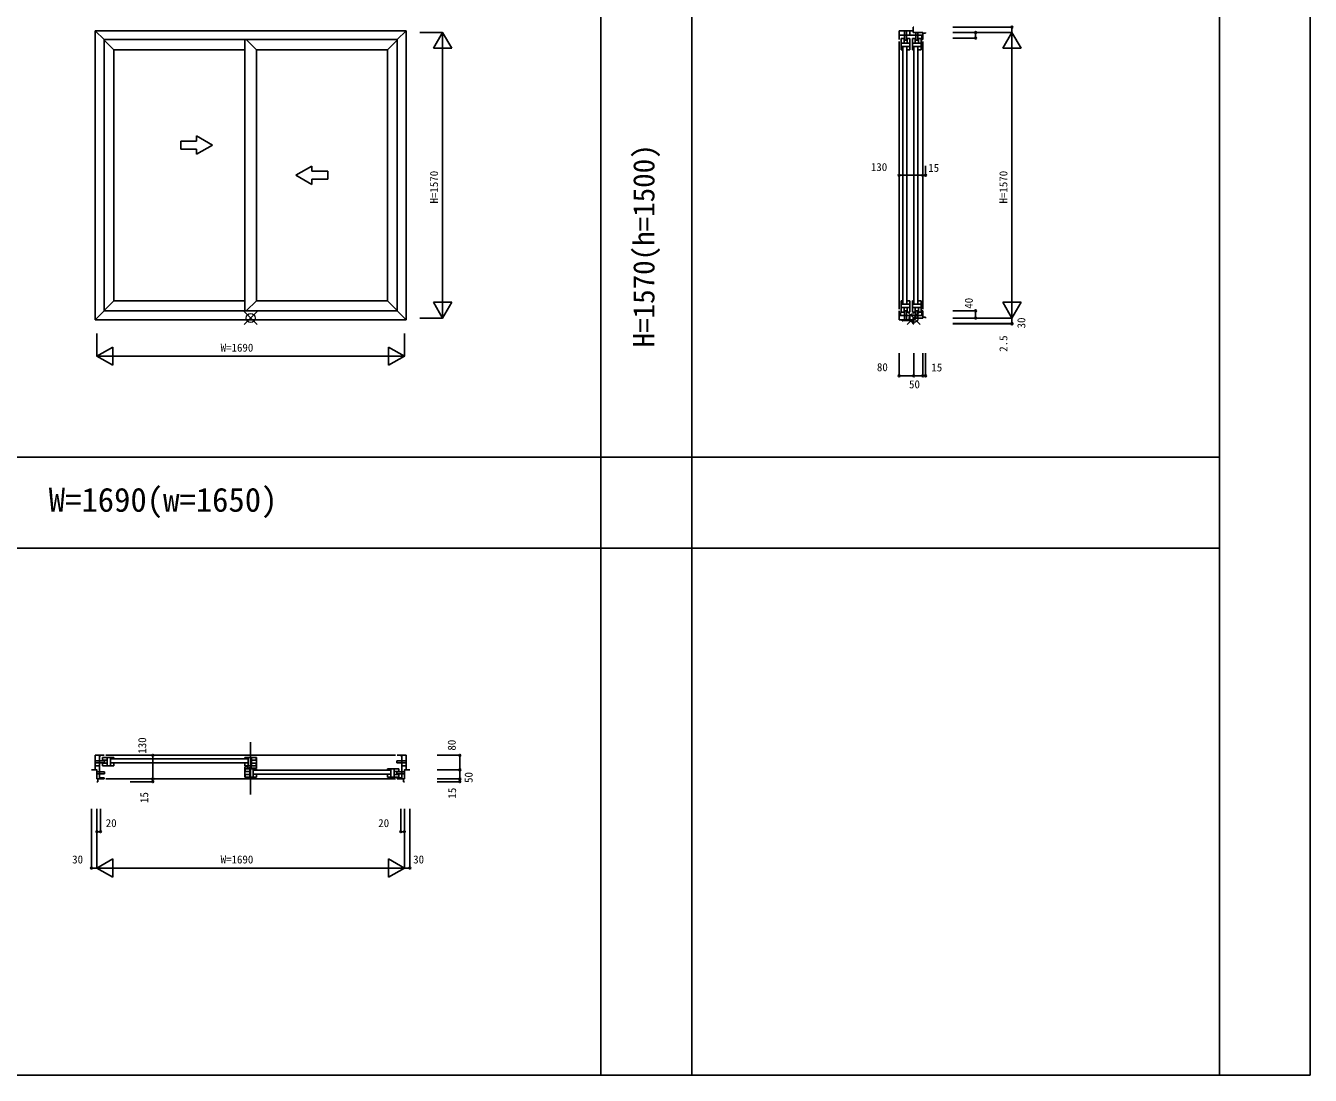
# Model space of a CAD drawing. Units: millimetres, scale not verified. Extents: x -13750 to 13750, y -10000 to 10000.
# Drawn here: x 6688 to 13750, y -10000 to -4227 of the extents above; entities that cross this region are included whole.
import ezdxf
from ezdxf.enums import TextEntityAlignment as Align

# ---------------------------------------------------------------- set-up
doc = ezdxf.new("R2010")
doc.units = ezdxf.units.MM
doc.header["$LTSCALE"] = 50
for name, color, linetype in [('0-0_0', 7, 'Continuous'), ('0-1_YKK_A1', 4, 'Continuous'), ('0-2_YKK_B1', 4, 'Continuous'), ('0-3_YKK_C1', 4, 'Continuous'), ('0-4_YKK_F1', 7, 'Continuous'), ('0-6_YKK_N1', 2, 'Continuous')]:
    doc.layers.add(name, color=color, linetype=linetype)
doc.layers.add('0-5_YKK_IN', color=1, linetype='Continuous', lineweight=18)
doc.styles.add('ＭＳ ゴシック', font='')
doc.styles.get('ＭＳ ゴシック').set_extended_font_data('MS Gothic')

msp = doc.modelspace()

# ---------------------------------------------------------------- linework, layer by layer
at = {"layer": '0-1_YKK_A1'}
for p, q in [((7070, -4255), (8780, -4255)), ((7070, -4255), (7070, -5845)), ((7070, -4255), (7119, -4304)), ((7119, -4304), (8731, -4304)), ((7119, -4304), (7119, -5796)), ((7119, -4306), (7173, -4360)), ((7893, -4304), (7893, -5796)), ((7957, -4360), (7901, -4304)), ((8731, -4306), (8677, -4360)), ((8780, -4255), (8731, -4304)), ((8731, -4304), (8731, -5796)), ((8780, -4255), (8780, -5845)), ((7173, -4360), (7893, -4360)), ((7173, -4360), (7173, -5740)), ((7957, -4360), (8677, -4360)), ((7957, -4360), (7957, -5740)), ((8677, -4360), (8677, -5740)), ((7540.45, -4861.9), (7540.45, -4905.7)), ((7628.05, -4861.9), (7540.45, -4861.9)), ((7715.65, -4883.8), (7628.05, -4833.22)), ((7628.05, -4861.9), (7628.05, -4833.22)), ((7540.45, -4905.7), (7628.05, -4905.7)), ((7715.65, -4883.8), (7628.05, -4934.38)), ((7628.05, -4934.38), (7628.05, -4905.7)), ((8173.25, -5050), (8260.85, -4999.42)), ((8260.85, -5028.1), (8260.85, -4999.42)), ((8173.25, -5050), (8260.85, -5100.58)), ((8260.85, -5028.1), (8348.45, -5028.1)), ((8348.45, -5071.9), (8260.85, -5071.9)), ((8260.85, -5100.58), (8260.85, -5071.9)), ((8348.45, -5028.1), (8348.45, -5071.9)), ((7119, -5794), (7173, -5740)), ((7173, -5740), (7893, -5740)), ((7901, -5796), (7957, -5740)), ((7957, -5740), (8677, -5740)), ((8731, -5794), (8677, -5740)), ((7070, -5845), (7119, -5796)), ((7070, -5845), (8780, -5845)), ((7119, -5796), (8731, -5796)), ((8780, -5845), (8731, -5796))]:
    msp.add_line(p, q, dxfattribs=at)
at = {"layer": '0-2_YKK_B1'}
for p, q in [((7925, -8456.2), (7925, -8167.7)), ((7119, -8240), (7070, -8240)), ((7070, -8320), (7070, -8240)), ((7094, -8370), (7094, -8240)), ((7096.5, -8247.3), (7094, -8247.3)), ((7096.5, -8247.3), (7103.8, -8240)), ((7111, -8251.7), (7111, -8266.7)), ((7173, -8251.7), (7111, -8251.7)), ((7129, -8240), (8721, -8240)), ((7136, -8251.7), (7136, -8298.7)), ((7155, -8251.7), (7155, -8298.7)), ((7907, -8259.2), (7159, -8259.2)), ((7173, -8251.7), (7173, -8259.2)), ((7893, -8259.2), (7893, -8251.7)), ((7955, -8251.7), (7893, -8251.7)), ((7911, -8251.7), (7911, -8298.7)), ((7930, -8298.7), (7930, -8251.7)), ((7955, -8251.7), (7955, -8266.7)), ((7955, -8252.2), (7957, -8252.2)), ((7957, -8252.2), (7957, -8310.2)), ((8731, -8240), (8780, -8240)), ((8753.5, -8247.3), (8746.2, -8240)), ((8753.5, -8247.3), (8756, -8247.3)), ((8756, -8370), (8756, -8240)), ((8780, -8320), (8780, -8240)), ((7094, -8269.7), (7070, -8269.7)), ((7070, -8280.7), (7094, -8280.7)), ((7070, -8298), (7094, -8298)), ((7094, -8331.7), (7080, -8331.7)), ((7121, -8269.7), (7094, -8269.7)), ((7121, -8280.7), (7094, -8280.7)), ((7121, -8331.7), (7094, -8331.7)), ((7136, -8266.7), (7111, -8266.7)), ((7136, -8283.7), (7111, -8283.7)), ((7111, -8283.7), (7111, -8298.7)), ((7155, -8298.7), (7111, -8298.7)), ((7121, -8280.7), (7121, -8269.7)), ((7121, -8342.7), (7121, -8331.7)), ((7173, -8298.2), (7155, -8298.2)), ((7907, -8281.2), (7159, -8281.2)), ((7173, -8279.4), (7173, -8298.2)), ((7893, -8279.4), (7893, -8298.2)), ((7893, -8298.2), (7911, -8298.2)), ((7909.6, -8303.7), (7893, -8303.7)), ((7893, -8303.7), (7893, -8360.2)), ((7895, -8313.7), (7957, -8313.7)), ((7895, -8313.7), (7895, -8328.7)), ((7895, -8328.7), (7920, -8328.7)), ((7909.6, -8303.7), (7909.6, -8311.2)), ((7919.6, -8311.2), (7909.6, -8311.2)), ((7911, -8298.7), (7955, -8298.7)), ((7931.6, -8305.2), (7919.6, -8305.2)), ((7919.6, -8305.2), (7919.6, -8311.2)), ((7920, -8360.7), (7920, -8313.7)), ((7925.6, -8310.2), (7957, -8310.2)), ((7955, -8266.7), (7930, -8266.7)), ((7955, -8283.7), (7930, -8283.7)), ((7939, -8313.7), (7939, -8360.7)), ((8691, -8321.2), (7943, -8321.2)), ((7955, -8283.7), (7955, -8298.7)), ((7957, -8321.2), (7957, -8313.7)), ((8677, -8313.7), (8677, -8321.2)), ((8677, -8313.7), (8739, -8313.7)), ((8695, -8313.7), (8695, -8360.7)), ((8714, -8313.7), (8714, -8360.7)), ((8714, -8328.7), (8739, -8328.7)), ((8729, -8269.7), (8756, -8269.7)), ((8729, -8280.7), (8729, -8269.7)), ((8729, -8280.7), (8756, -8280.7)), ((8729, -8331.7), (8756, -8331.7)), ((8729, -8342.7), (8729, -8331.7)), ((8739, -8313.7), (8739, -8328.7)), ((8756, -8269.7), (8780, -8269.7)), ((8756, -8280.7), (8780, -8280.7)), ((8756, -8298), (8780, -8298)), ((8756, -8331.7), (8770, -8331.7)), ((7080, -8342.7), (7094, -8342.7)), ((7119, -8370), (7080, -8370)), ((7080, -8385), (7084, -8385)), ((7084, -8370), (7084, -8385)), ((7121, -8342.7), (7094, -8342.7)), ((7119, -8363.7), (7094, -8363.7)), ((7119, -8370), (7119, -8363.7)), ((7129, -8370), (8721, -8370)), ((7895, -8360.2), (7893, -8360.2)), ((7895, -8345.7), (7895, -8360.7)), ((7895, -8345.7), (7920, -8345.7)), ((7939, -8360.7), (7895, -8360.7)), ((7957, -8360.2), (7939, -8360.2)), ((8691, -8343.2), (7943, -8343.2)), ((7957, -8341.4), (7957, -8360.2)), ((8677, -8341.4), (8677, -8360.2)), ((8677, -8360.2), (8695, -8360.2)), ((8695, -8360.7), (8739, -8360.7)), ((8714, -8345.7), (8739, -8345.7)), ((8729, -8342.7), (8756, -8342.7)), ((8731, -8363.7), (8756, -8363.7)), ((8731, -8370), (8731, -8363.7)), ((8731, -8370), (8770, -8370)), ((8739, -8345.7), (8739, -8360.7)), ((8756, -8342.7), (8770, -8342.7)), ((8766, -8370), (8766, -8385)), ((8770, -8385), (8766, -8385))]:
    msp.add_line(p, q, dxfattribs=at)
for points in [[(7050, -8320), (7080, -8320), (7080, -8370)], [(8800, -8320), (8770, -8320), (8770, -8370)]]:
    msp.add_lwpolyline(points, dxfattribs=at)
at = {"layer": '0-3_YKK_C1'}
for p, q in [((11567.5, -4265), (11567.5, -4235)), ((11567.5, -4235), (11570, -4235)), ((11490, -4304), (11490, -4255)), ((11490, -4255), (11567.5, -4255)), ((11490, -4279), (11620, -4279)), ((11501.7, -4298), (11516.7, -4298)), ((11501.7, -4360), (11501.7, -4298)), ((11516.7, -4323), (11516.7, -4298)), ((11519.7, -4255), (11519.7, -4279)), ((11519.7, -4306), (11519.7, -4279)), ((11519.7, -4306), (11530.7, -4306)), ((11530.7, -4255), (11530.7, -4279)), ((11530.7, -4306), (11530.7, -4279)), ((11533.7, -4323), (11533.7, -4298)), ((11533.7, -4298), (11548.7, -4298)), ((11548, -4255), (11548, -4279)), ((11548.7, -4342), (11548.7, -4298)), ((11563.7, -4298), (11578.7, -4298)), ((11563.7, -4360), (11563.7, -4298)), ((11620, -4265), (11567.5, -4265)), ((11578.7, -4323), (11578.7, -4298)), ((11581.7, -4265), (11581.7, -4279)), ((11581.7, -4306), (11581.7, -4279)), ((11581.7, -4306), (11592.7, -4306)), ((11592.7, -4265), (11592.7, -4279)), ((11592.7, -4306), (11592.7, -4279)), ((11595.7, -4323), (11595.7, -4298)), ((11595.7, -4298), (11610.7, -4298)), ((11610.7, -4342), (11610.7, -4298)), ((11613.7, -4304), (11613.7, -4279)), ((11620, -4304), (11613.7, -4304)), ((11620, -4304), (11620, -4265)), ((11635, -4269), (11620, -4269)), ((11635, -4269), (11635, -4265)), ((11490, -4314), (11490, -5786)), ((11501.7, -4323), (11548.7, -4323)), ((11501.7, -4342), (11548.7, -4342)), ((11501.7, -4360), (11509.2, -4360)), ((11509.2, -4346), (11509.2, -5754)), ((11529.4, -4360), (11548.2, -4360)), ((11531.2, -4346), (11531.2, -5754)), ((11548.2, -4360), (11548.2, -4342)), ((11563.7, -4323), (11610.7, -4323)), ((11563.7, -4342), (11610.7, -4342)), ((11563.7, -4360), (11571.2, -4360)), ((11571.2, -4346), (11571.2, -5754)), ((11591.4, -4360), (11610.2, -4360)), ((11593.2, -4346), (11593.2, -5754)), ((11610.2, -4360), (11610.2, -4342)), ((11620, -4314), (11620, -5786)), ((11501.7, -5740), (11509.2, -5740)), ((11501.7, -5740), (11501.7, -5802)), ((11501.7, -5758), (11548.7, -5758)), ((11501.7, -5777), (11548.7, -5777)), ((11516.7, -5777), (11516.7, -5802)), ((11529.4, -5740), (11548.2, -5740)), ((11533.7, -5777), (11533.7, -5802)), ((11548.2, -5740), (11548.2, -5758)), ((11548.7, -5758), (11548.7, -5802)), ((11563.7, -5740), (11571.2, -5740)), ((11563.7, -5740), (11563.7, -5802)), ((11563.7, -5758), (11610.7, -5758)), ((11563.7, -5777), (11610.7, -5777)), ((11578.7, -5777), (11578.7, -5802)), ((11591.4, -5740), (11610.2, -5740)), ((11595.7, -5777), (11595.7, -5802)), ((11610.2, -5740), (11610.2, -5758)), ((11610.7, -5758), (11610.7, -5802)), ((11490, -5796), (11490, -5845)), ((11497.3, -5807.13), (11490, -5802.02)), ((11620, -5821), (11490, -5821)), ((11570, -5845), (11490, -5845)), ((11497.3, -5807.13), (11497.3, -5821)), ((11501.7, -5802), (11516.7, -5802)), ((11506.1, -5850.6), (11506.1, -5845)), ((11510.7, -5850.6), (11506.1, -5850.6)), ((11509.2, -5848.8), (11509.2, -5845)), ((11519.7, -5795), (11519.7, -5821)), ((11530.7, -5795), (11519.7, -5795)), ((11519.7, -5821), (11519.7, -5845)), ((11530.7, -5795), (11530.7, -5821)), ((11530.7, -5821), (11530.7, -5845)), ((11533.7, -5802), (11548.7, -5802)), ((11548, -5821), (11548, -5845)), ((11563.7, -5802), (11578.7, -5802)), ((11581.7, -5795), (11581.7, -5821)), ((11592.7, -5795), (11581.7, -5795)), ((11581.7, -5821), (11581.7, -5835)), ((11592.7, -5795), (11592.7, -5821)), ((11592.7, -5821), (11592.7, -5835)), ((11595.7, -5802), (11610.7, -5802)), ((11613.7, -5796), (11613.7, -5821)), ((11620, -5796), (11613.7, -5796)), ((11620, -5796), (11620, -5835)), ((11620, -5831), (11635, -5831)), ((11635, -5835), (11635, -5831)), ((11567.29, -5867.5), (11564.7, -5865.69)), ((11567.29, -5867.5), (11571, -5867.5))]:
    msp.add_line(p, q, dxfattribs=at)
for points in [[(11509.2, -5848.8), (11564.7, -5848.8), (11564.7, -5865.69)], [(11570, -5865), (11570, -5835), (11620, -5835)]]:
    msp.add_lwpolyline(points, dxfattribs=at)
at = {"layer": '0-4_YKK_F1'}
for p, q in [((13750, -10000), (13750, 10000)), ((9850, -10000), (9850, 9500)), ((10350, -10000), (10350, 9500)), ((13250, -10000), (13250, 9500)), ((-13750, -6600), (13250, -6600)), ((-13750, -7100), (13250, -7100)), ((-13750, -10000), (13750, -10000))]:
    msp.add_line(p, q, dxfattribs=at)
at = {"layer": '0-5_YKK_IN'}
for p, q in [((7889.64, -5799.64), (7960.36, -5870.36)), ((7889.64, -5870.36), (7960.36, -5799.64)), ((11534.64, -5799.64), (11605.36, -5870.36)), ((11534.64, -5870.36), (11605.36, -5799.64))]:
    msp.add_line(p, q, dxfattribs=at)
for centre in [(7925, -5835), (11570, -5835)]:
    msp.add_circle(centre, 25, dxfattribs=at)
at = {"layer": '0-6_YKK_N1'}
for p, q in [((11785, -4235), (12110, -4235)), ((12110, -5865), (12110, -4235)), ((8855, -4265), (8980, -4265)), ((8980, -4265), (8980, -5835)), ((11785, -4265), (12110, -4265)), ((11785, -4295), (11910, -4295)), ((11910, -4295), (11910, -4265)), ((12060, -4351.6), (12110, -4265)), ((12110, -4265), (12160, -4351.6)), ((8930, -4351.6), (9030, -4351.6)), ((12060, -4351.6), (12160, -4351.6)), ((11490, -5050), (11490, -4998)), ((11620, -5050), (11620, -4998)), ((11635, -5050), (11635, -4998)), ((11620, -5050), (11490, -5050)), ((11635, -5050), (11620, -5050)), ((8930, -5748.4), (9030, -5748.4)), ((12060, -5748.4), (12160, -5748.4)), ((8855, -5835), (8980, -5835)), ((11785, -5795), (11910, -5795)), ((11785, -5835), (12110, -5835)), ((11910, -5835), (11910, -5795)), ((11785, -5865), (12110, -5865)), ((11785, -5867.5), (12109.98, -5867.5)), ((12109.98, -5867.5), (12109.98, -5865)), ((7166.6, -5995), (7080, -6045)), ((7166.6, -5995), (7166.6, -6095)), ((8683.4, -5995), (8683.4, -6095)), ((8683.4, -5995), (8770, -6045)), ((7080, -6045), (8770, -6045)), ((11490, -6027.5), (11490, -6152.5)), ((11570, -6027.5), (11570, -6152.5)), ((11570, -6027.5), (11570, -6152.5)), ((11620, -6027.5), (11620, -6152.5)), ((11635, -6027.5), (11635, -6152.5)), ((11490, -6152.5), (11635, -6152.5)), ((7387, -8240), (7262, -8240)), ((7387, -8240), (7387, -8370)), ((8950, -8240), (9075, -8240)), ((9075, -8240), (9075, -8385)), ((8950, -8320), (9075, -8320)), ((7387, -8370), (7262, -8370)), ((7387, -8385), (7262, -8385)), ((7387, -8385), (7387, -8370)), ((8950, -8370), (9075, -8370)), ((8950, -8385), (9075, -8385)), ((7050, -8535), (7050, -8860)), ((7080, -8535), (7080, -8860)), ((7100, -8535), (7100, -8660)), ((8750, -8535), (8750, -8660)), ((8770, -8535), (8770, -8860)), ((8800, -8535), (8800, -8860)), ((7080, -8660), (7100, -8660)), ((8750, -8660), (8770, -8660)), ((7166.6, -8810), (7080, -8860)), ((7166.6, -8810), (7166.6, -8910)), ((8683.4, -8810), (8683.4, -8910)), ((8683.4, -8810), (8770, -8860)), ((7050, -8860), (7080, -8860)), ((7080, -8860), (8770, -8860)), ((7080, -8860), (7166.6, -8910)), ((8770, -8860), (8683.4, -8910)), ((8770, -8860), (8800, -8860))]:
    msp.add_line(p, q, dxfattribs=at)
for points in [[(8930, -4351.6), (8980, -4265), (9030, -4351.6)], [(8930, -5748.4), (8980, -5835), (9030, -5748.4)], [(12060, -5748.4), (12110, -5835), (12160, -5748.4)], [(7080, -5920), (7080, -6045), (7166.6, -6095)], [(8770, -5920), (8770, -6045), (8683.4, -6095)]]:
    msp.add_lwpolyline(points, dxfattribs=at)
for centre in [(12110, -4235), (11910, -4265), (11910, -4295), (11490, -5050), (11620, -5050), (11635, -5050), (11910, -5795), (11910, -5835), (12110, -5865), (12110, -5867.5), (11490, -6152.5), (11570, -6152.5), (11620, -6152.5), (11635, -6152.5), (7387, -8240), (9075, -8240), (9075, -8320), (7387, -8370), (7387, -8385), (9075, -8370), (9075, -8385), (7080, -8660), (7100, -8660), (8750, -8660), (8770, -8660), (7050, -8860), (8800, -8860)]:
    msp.add_circle(centre, 5, dxfattribs=at)

# ---------------------------------------------------------------- texts
at = {"layer": '0-0_0', "color": 3, "style": 'ＭＳ ゴシック'}
msp.add_text('H=1570(h=1500)', height=117.3, rotation=90, dxfattribs=at).set_placement((10180, -5996.67), align=Align.BOTTOM_LEFT)
msp.add_text('W=1690(w=1650)', height=132, dxfattribs=at).set_placement((6815, -6940), align=Align.BOTTOM_LEFT)
at = {"layer": '0-6_YKK_N1', "style": 'ＭＳ ゴシック'}
for s, p in [('130', (11334.38, -5039.75)), ('15', (11649.72, -5044.15)), ('W=1690', (7760, -6033)), ('80', (11367.62, -6140.5)), ('15', (11666.74, -6141.82)), ('50', (11544.16, -6234.62)), ('20', (7128.31, -8648)), ('20', (8626.36, -8648)), ('30', (6943.7, -8848)), ('W=1690', (7760, -8848)), ('30', (8818.38, -8848))]:
    msp.add_text(s, height=43.99, dxfattribs=at).set_placement(p, align=Align.BOTTOM_LEFT)
for s, p in [('H=1570', (8968, -5205)), ('H=1570', (12098, -5205)), ('40', (11907.86, -5783.79)), ('30', (12196.53, -5892)), ('2.5', (12098, -6020.46)), ('130', (7363.91, -8231.03)), ('80', (9065.44, -8214.23)), ('50', (9158.21, -8391.91)), ('15', (7375, -8501.95)), ('15', (9067.56, -8477.97))]:
    msp.add_text(s, height=43.99, rotation=90, dxfattribs=at).set_placement(p, align=Align.BOTTOM_LEFT)

doc.saveas('drawing.dxf')
